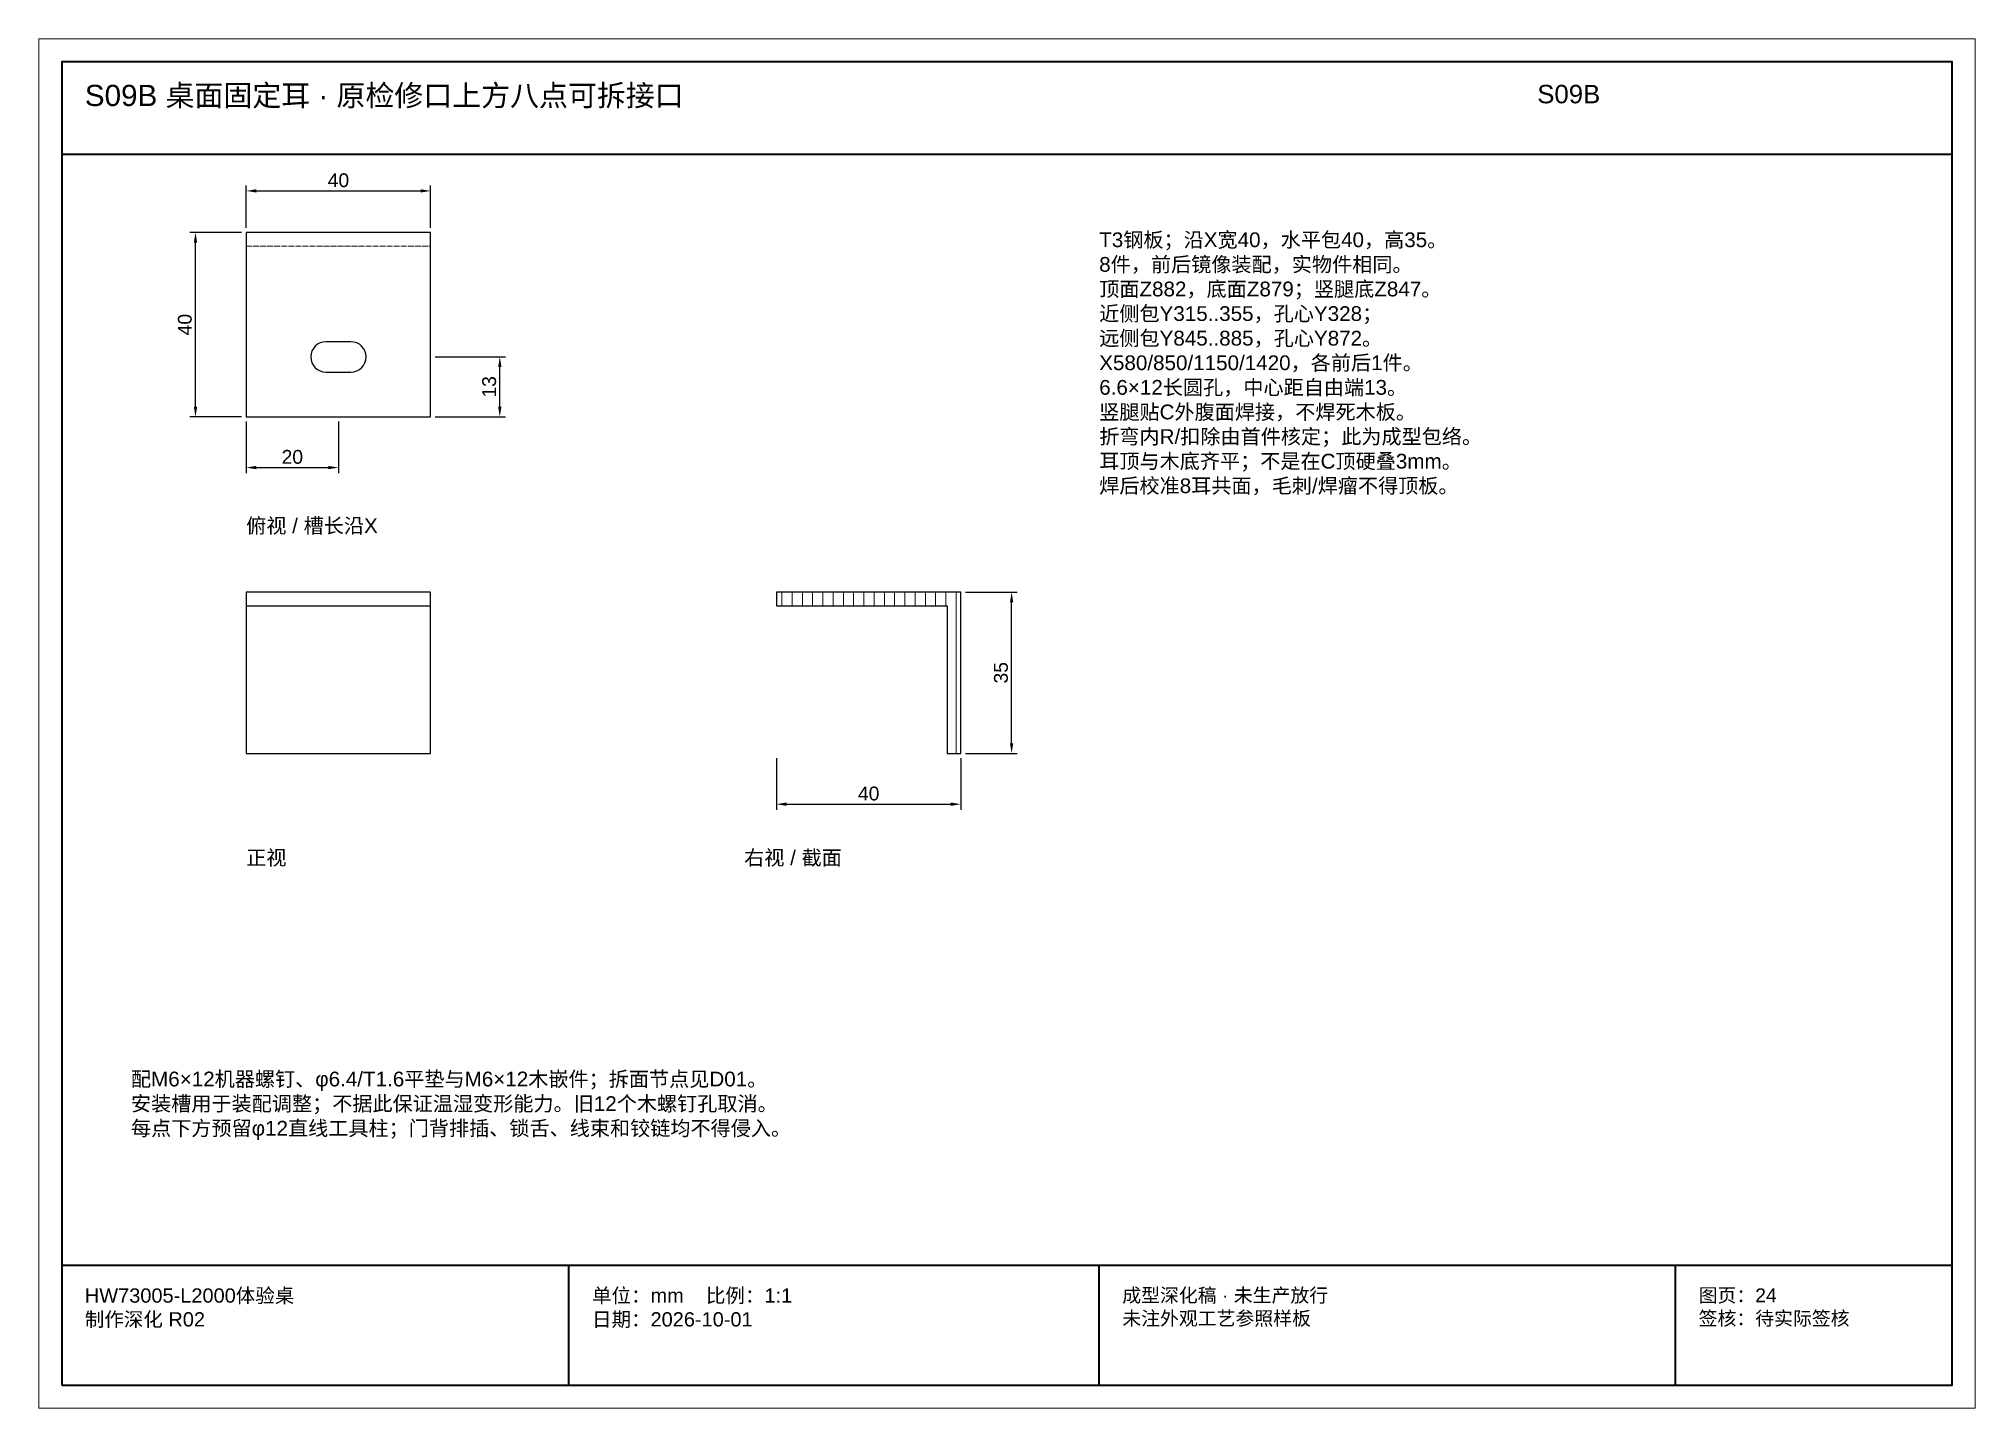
# Paper-space layout 'S09B' of a CAD drawing. Header units: millimetres. Extents: x 0 to 420, y 0 to 297.
# The model-space entities are those that its viewports show. They can reach past a viewport. Long polylines and large blocks are cut down to what shows.
import ezdxf

# ---------------------------------------------------------------- set-up
doc = ezdxf.new("R2010")
doc.units = ezdxf.units.MM
doc.linetypes.add('DASHED', pattern=[1.524, 1.27, -0.254])
for name, color, linetype, lineweight in [('DIM', 7, 'Continuous', 13), ('FRAME', 7, 'Continuous', 35), ('HATCH', 8, 'Continuous', 9), ('HIDDEN', 8, 'DASHED', 13), ('NOTE', 7, 'Continuous', 18), ('OUTLINE', 7, 'Continuous', 25)]:
    doc.layers.add(name, color=color, linetype=linetype, lineweight=lineweight)
doc.styles.add('CN', font='Arial Unicode.ttf')
doc.dimstyles.new('D1', dxfattribs={"dimtxt": 3, "dimasz": 2.2, "dimexe": 1.2, "dimexo": 1, "dimgap": 0.8, "dimtad": 1, "dimdsep": 46, "dimtxsty": 'CN', "dimcen": 2.5, "dimclrd": 7, "dimclre": 7, "dimclrt": 7, "dimazin": 3, "dimtfac": 1, "dimtmove": 0, "dimatfit": 3})

msp = doc.modelspace()

# ---------------------------------------------------------------- hatches: boundary and pattern name
at = {"layer": 'HATCH'}
h = msp.add_hatch(dxfattribs=at)
h.set_pattern_fill('ANSI31', scale=0.7, angle=45)
h.paths.add_polyline_path([(276160, 174), (276197, 174), (276197, 142), (276200, 142), (276200, 177), (276160, 177)])

# ---------------------------------------------------------------- linework, layer by layer
at = {"layer": 'FRAME'}
for p, q in [((276005, 272), (276415, 272)), ((276005, 31), (276415, 31)), ((276115, 5), (276115, 31)), ((276230, 5), (276230, 31)), ((276355, 5), (276355, 31))]:
    msp.add_line(p, q, dxfattribs=at)
msp.add_lwpolyline([(276005, 5), (276415, 5), (276415, 292), (276005, 292)], close=True, dxfattribs=at)
at = {"layer": 'HIDDEN'}
msp.add_line((276045, 252), (276085, 252), dxfattribs=at)
at = {"layer": 'OUTLINE'}
for p, q in [((276067.7, 231.3), (276062.3, 231.3)), ((276059, 228), (276059, 228)), ((276071, 228), (276071, 228)), ((276062.3, 224.7), (276067.7, 224.7)), ((276045, 174), (276085, 174))]:
    msp.add_line(p, q, dxfattribs=at)
for points in [[(276045, 215), (276085, 215), (276085, 255), (276045, 255)], [(276045, 142), (276085, 142), (276085, 177), (276045, 177)], [(276160, 174), (276197, 174), (276197, 142), (276200, 142), (276200, 177), (276160, 177)]]:
    msp.add_lwpolyline(points, close=True, dxfattribs=at)
for centre, start, end in [((276062.3, 228), 90, 180), ((276067.7, 228), 0, 90), ((276062.3, 228), 180, 270), ((276067.7, 228), 270, 360)]:
    msp.add_arc(centre, 3.3, start, end, dxfattribs=at)

# ---------------------------------------------------------------- texts
at = {"layer": 'NOTE', "attachment_point": 1, "style": 'CN'}
for s, insert, char_height, width in [('S09B 桌面固定耳 · 原检修口上方八点可拆接口', (276010, 287), 4.6, 310), ('S09B', (276325, 287), 4, 90), ('T3钢板；沿X宽40，水平包40，高35。\\P8件，前后镜像装配，实物件相同。\\P顶面Z882，底面Z879；竖腿底Z847。\\P近侧包Y315..355，孔心Y328；\\P远侧包Y845..885，孔心Y872。\\PX580/850/1150/1420，各前后1件。\\P6.6×12长圆孔，中心距自由端13。\\P竖腿贴C外腹面焊接，不焊死木板。\\P折弯内R/扣除由首件核定；此为成型包络。\\P耳顶与木底齐平；不是在C顶硬叠3mm。\\P焊后校准8耳共面，毛刺/焊瘤不得顶板。', (276230, 255), 3.2, 173), ('俯视 / 槽长沿X', (276045, 193), 3.2, 150), ('正视', (276045, 121), 3.2, 150), ('右视 / 截面', (276153, 121), 3.2, 150), ('配M6×12机器螺钉、φ6.4/T1.6平垫与M6×12木嵌件；拆面节点见D01。\\P安装槽用于装配调整；不据此保证温湿变形能力。旧12个木螺钉孔取消。\\P每点下方预留φ12直线工具柱；门背排插、锁舌、线束和铰链均不得侵入。', (276020, 73), 3.2, 380), ('HW73005-L2000体验桌\\P制作深化 R02', (276010, 26), 3.1, 100), ('单位：mm    比例：1:1\\P日期：2026-10-01', (276120, 26), 3.1, 105), ('成型深化稿 · 未生产放行\\P未注外观工艺参照样板', (276235, 26), 3, 115), ('图页：24\\P签核：待实际签核', (276360, 26), 3, 55)]:
    msp.add_mtext(s, dxfattribs=dict(at, insert=insert, char_height=char_height, width=width))

# ---------------------------------------------------------------- dimensions: what is measured, and where the dimension line sits
at = {"layer": 'DIM'}
for base, p1, p2 in [((276045, 264), (276045, 255), (276085, 255)), ((276045, 204), (276045, 215), (276065, 215)), ((276160, 131), (276160, 142), (276200, 142))]:
    msp.add_linear_dim(base=base, p1=p1, p2=p2, dimstyle='D1', dxfattribs=at).render()
for base, p1, p2 in [((276034, 215), (276045, 215), (276045, 255)), ((276100, 215), (276085, 215), (276085, 228)), ((276211, 142), (276200, 142), (276200, 177))]:
    msp.add_linear_dim(base=base, p1=p1, p2=p2, angle=90, dimstyle='D1', dxfattribs=at).render()

psp = doc.layouts.new('S09B')

# ---------------------------------------------------------------- viewports
at = {"layer": 'Defpoints'}
psp.add_viewport(center=(210, 148.5), size=(420, 297), view_center_point=(276210, 148.5), view_height=297, dxfattribs=at)

doc.saveas('drawing.dxf')
